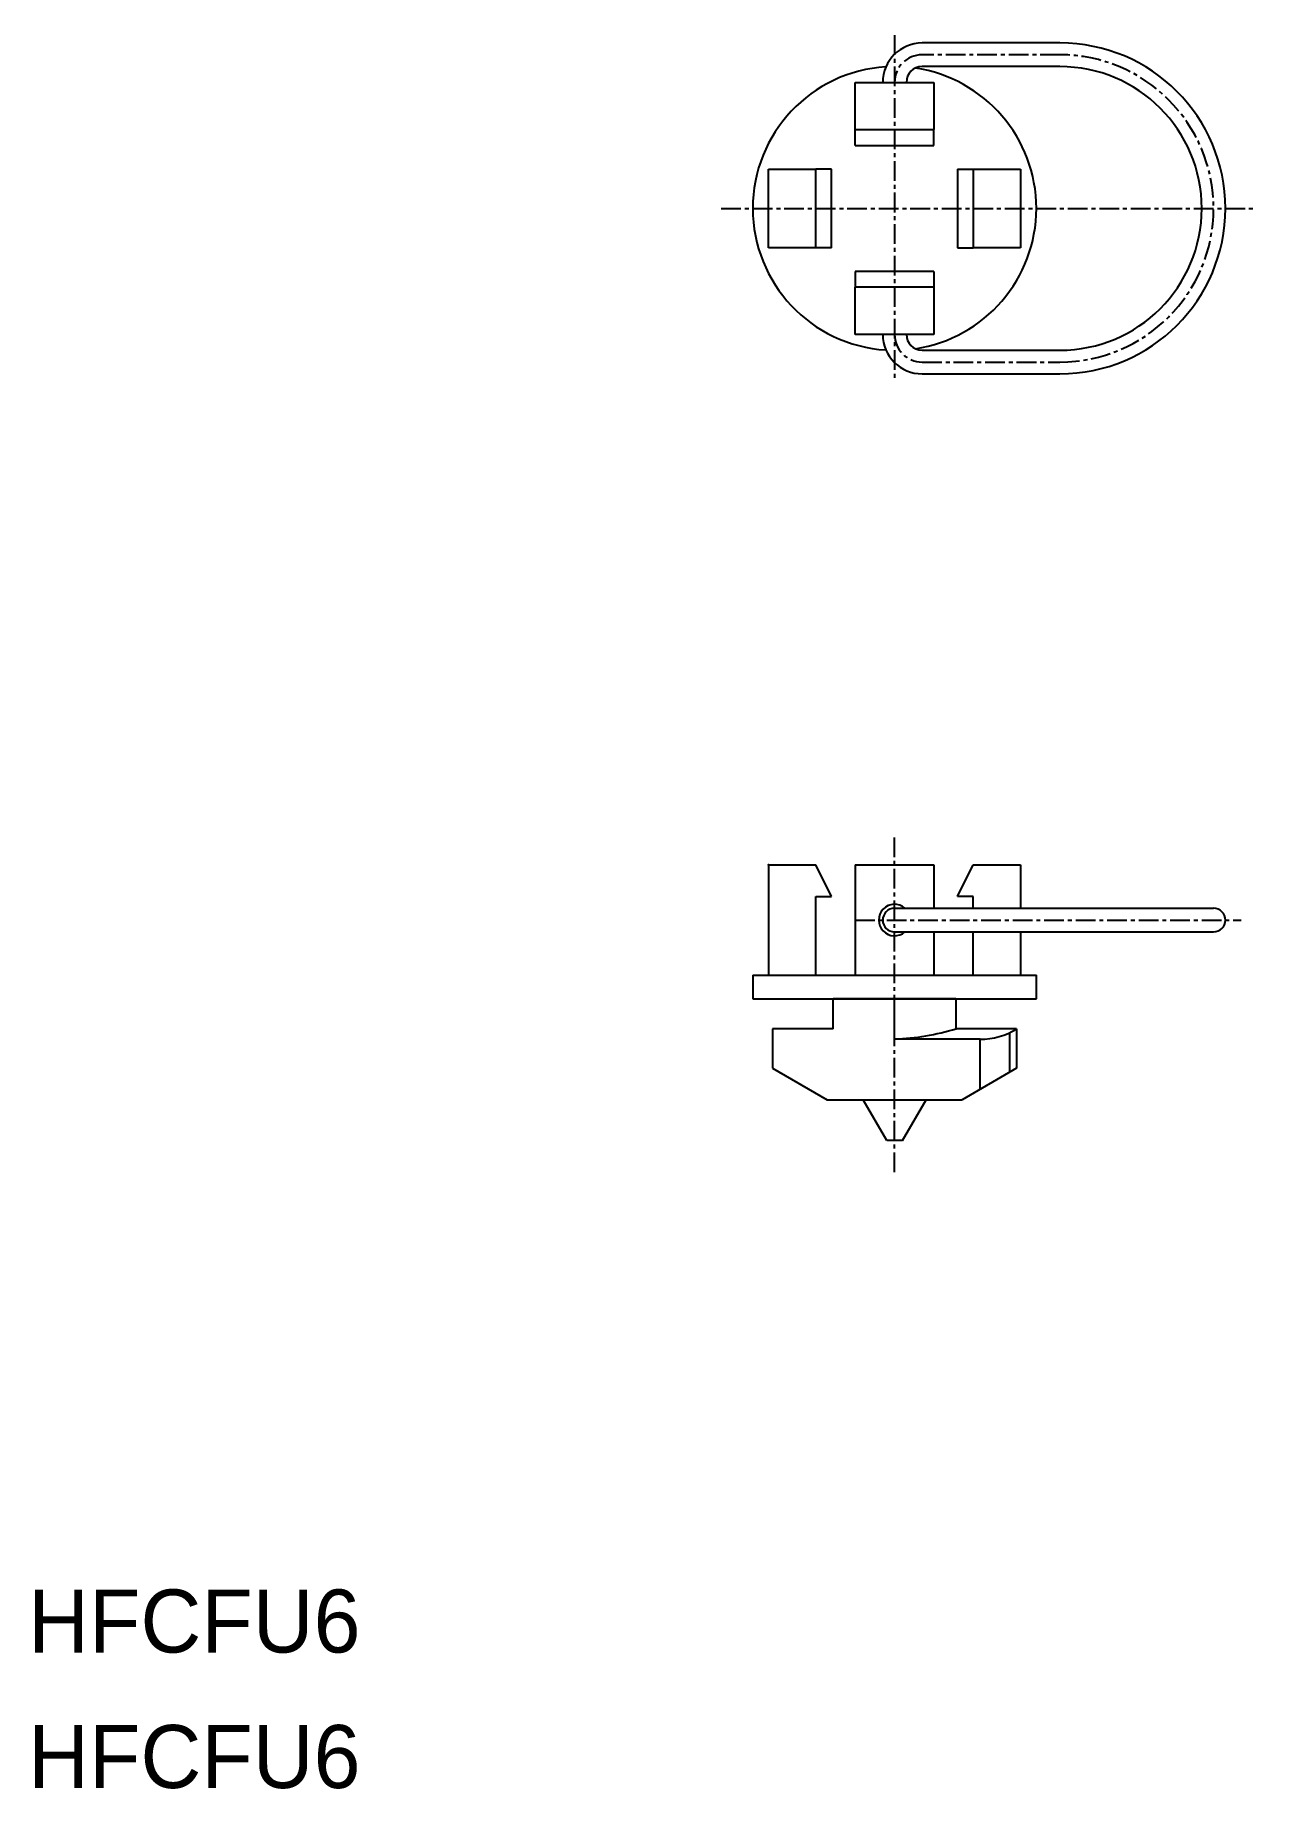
# Model space of a CAD drawing. Extents: x 0 to 78, y 0 to 111.
import ezdxf

# ---------------------------------------------------------------- set-up
doc = ezdxf.new("R2010")
doc.units = 0
doc.linetypes.add('CENTER', pattern=[2, 1.25, -0.25, 0.25, -0.25])
doc.layers.get('0').update_dxf_attribs({"linetype": 'CONTINUOUS'})
doc.layers.add('CENTER', color=1, linetype='CENTER')

msp = doc.modelspace()

# ---------------------------------------------------------------- linework, layer by layer
at = {"color": 7, "linetype": 'CONTINUOUS'}
for p, q in [((65.5, 110.76), (56.75, 110.76)), ((65.5, 109.26), (56.75, 109.26)), ((52.5, 108.26), (57.5, 108.26)), ((52.5, 105.26), (52.5, 108.26)), ((57.5, 108.26), (57.5, 105.26)), ((52.5, 105.26), (57.5, 105.26)), ((52.5, 104.26), (52.5, 105.26)), ((57.5, 104.26), (57.5, 105.26)), ((52.5, 104.26), (57.5, 104.26)), ((47, 97.76), (47, 102.76)), ((47, 102.76), (50, 102.76)), ((50, 97.76), (50, 102.76)), ((51, 102.76), (50, 102.76)), ((51, 97.76), (51, 102.76)), ((59, 102.76), (59, 97.76)), ((59, 102.76), (60, 102.76)), ((60, 102.76), (60, 97.76)), ((60, 102.76), (63, 102.76)), ((63, 102.76), (63, 97.76)), ((50, 97.76), (47, 97.76)), ((51, 97.76), (50, 97.76)), ((59, 97.76), (60, 97.76)), ((63, 97.76), (60, 97.76)), ((57.5, 96.26), (52.5, 96.26)), ((52.5, 96.26), (52.5, 95.26)), ((57.5, 96.26), (57.5, 95.26)), ((57.5, 95.26), (52.5, 95.26)), ((52.5, 92.26), (52.5, 95.26)), ((57.5, 95.26), (57.5, 92.26)), ((57.5, 92.26), (52.5, 92.26)), ((56.75, 91.26), (65.5, 91.26)), ((56.75, 89.76), (65.5, 89.76)), ((47, 58.59), (47, 51.59)), ((47, 58.59), (50, 58.59)), ((51, 56.59), (50, 58.59)), ((52.5, 58.59), (57.5, 58.59)), ((52.5, 58.59), (52.5, 51.59)), ((57.5, 58.59), (57.5, 55.84)), ((59, 56.59), (60, 58.59)), ((60, 58.59), (63, 58.59)), ((63, 58.59), (63, 55.84)), ((50, 51.59), (50, 56.59)), ((50, 56.59), (51, 56.59)), ((55, 55.84), (75.25, 55.84)), ((60, 56.59), (59, 56.59)), ((60, 55.84), (60, 56.59)), ((55, 54.34), (75.25, 54.34)), ((57.5, 54.34), (57.5, 51.59)), ((60, 51.59), (60, 54.34)), ((63, 54.34), (63, 51.59)), ((46, 51.59), (64, 51.59)), ((46, 51.59), (46, 50.09)), ((64, 50.09), (64, 51.59)), ((46, 50.09), (64, 50.09)), ((58.9, 50.09), (51.1, 50.09)), ((51.1, 48.19), (51.1, 50.09)), ((55, 47.54), (55, 50.09)), ((58.9, 50.09), (58.9, 48.19)), ((47.25, 48.19), (47.25, 45.69)), ((51.1, 48.19), (47.25, 48.19)), ((62.75, 48.19), (58.9, 48.19)), ((62.32, 45.44), (62.32, 47.96)), ((62.75, 48.19), (62.75, 45.69)), ((60.43, 47.54), (55, 47.54)), ((60.43, 44.35), (60.43, 47.54)), ((47.25, 45.69), (50.72, 43.69)), ((62.75, 45.69), (59.29, 43.69)), ((50.72, 43.69), (59.29, 43.69)), ((54.5, 41.09), (53, 43.69)), ((55.5, 41.09), (57, 43.69)), ((55.5, 41.09), (54.5, 41.09))]:
    msp.add_line(p, q, dxfattribs=at)
for centre, radius, start, end in [((56.75, 108.26), 2.5, 90, 180), ((65.5, 100.26), 10.5, 270, 90), ((55, 100.26), 9, 93.4941, 266.5059), ((56.75, 108.26), 1, 90, 180), ((55, 100.26), 9, 278.4322, 81.5678), ((65.5, 100.26), 9, 270, 90), ((56.75, 92.26), 2.5, 180, 270), ((56.75, 92.26), 1, 180, 270), ((55, 55.09), 1, 48.5904, 311.4096), ((55, 55.09), 0.75, 90, 270), ((75.25, 55.09), 0.75, 270, 90), ((54.43, 63), 15.47, 272.1405, 286.8251), ((60.43, 52), 4.47, 270, 301.3301)]:
    msp.add_arc(centre, radius, start, end, dxfattribs=at)
msp.add_point((47, 58.59), dxfattribs=at)
at = {"layer": 'CENTER', "color": 1, "linetype": 'CENTER'}
for p, q in [((55, 111.26), (55, 89.26)), ((65.5, 110.01), (56.75, 110.01)), ((44, 100.26), (78, 100.26)), ((56.75, 90.51), (65.5, 90.51)), ((55, 39.09), (55, 60.44)), ((52.5, 55.09), (77, 55.09))]:
    msp.add_line(p, q, dxfattribs=at)
for centre, radius, start, end in [((56.75, 108.26), 1.75, 90, 180), ((65.5, 100.26), 9.75, 270, 90), ((56.75, 92.26), 1.75, 180, 270)]:
    msp.add_arc(centre, radius, start, end, dxfattribs=at)

# ---------------------------------------------------------------- texts
at = {"color": 7, "linetype": 'CONTINUOUS'}
for p in [(0, 8.6), (0, 0)]:
    msp.add_text('HFCFU6', height=4, dxfattribs=at).set_placement(p)

doc.saveas('drawing.dxf')
